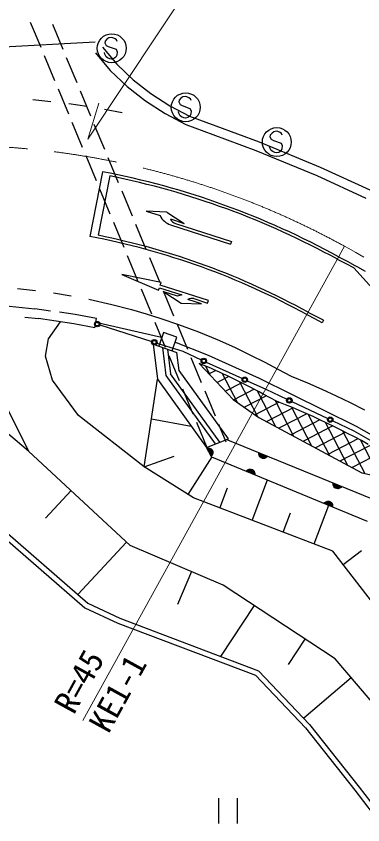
# Model space of a CAD drawing. Units: millimetres, scale not verified. Extents: x 40000 to 680000, y 20000 to 380000.
# Drawn here: x 485352 to 504543, y 266371 to 311159 of the extents above; entities that cross this region are included whole.
import ezdxf
from ezdxf.enums import TextEntityAlignment as Align

# ---------------------------------------------------------------- set-up
doc = ezdxf.new("R2010")
doc.units = ezdxf.units.MM
doc.header["$LTSCALE"] = 1000
doc.linetypes.add('CHAIN', pattern=[18.5, 12, -1.5, 3.5, -1.5])
for name, color, linetype, lineweight in [('M-BGD', 7, 'Continuous', 25), ('M-BMK', 2, 'CHAIN', 13), ('M-STR-HTXT', 7, 'Continuous', 13), ('M-STR-STRC', 7, 'Continuous', 25)]:
    doc.layers.add(name, color=color, linetype=linetype, lineweight=lineweight)
doc.styles.add('ＭＳ ゴシック', font='')
doc.styles.get('ＭＳ ゴシック').set_extended_font_data('MS Gothic')

msp = doc.modelspace()

# ---------------------------------------------------------------- linework, layer by layer
at = {"layer": 'M-BGD'}
for p, q in [((486136, 310835), (486711, 309449)), ((487955, 309319), (487381, 310704)), ((490137, 309449), (490917, 308496)), ((486902, 308987), (487477, 307602)), ((488722, 307471), (488147, 308857)), ((490917, 308496), (491828, 307641)), ((491828, 307641), (492811, 306869)), ((487668, 307140), (488243, 305754)), ((489488, 305624), (488913, 307009)), ((492811, 306869), (493850, 306192)), ((493850, 306192), (494956, 305615)), ((494956, 305615), (496409, 305079)), ((488434, 305293), (489009, 303907)), ((490254, 303776), (489679, 305162)), ((496409, 305079), (498808, 304192)), ((498808, 304192), (502188, 302795)), ((489200, 303445), (489775, 302060)), ((491020, 301929), (490445, 303315)), ((502188, 302795), (504929, 301534)), ((489966, 301598), (490541, 300212)), ((491786, 300081), (491211, 301467)), ((490732, 299750), (491307, 298365)), ((492552, 298234), (491977, 299620)), ((491499, 297903), (492073, 296517)), ((493318, 296387), (492744, 297772)), ((492265, 296055), (492839, 294670)), ((494084, 294539), (493510, 295925)), ((484627, 295136), (486376, 294954)), ((487254, 294827), (486376, 294954)), ((488627, 294629), (487749, 294756)), ((485832, 294490), (486579, 294413)), ((488550, 294115), (486579, 294413)), ((489795, 294408), (488627, 294629)), ((489698, 293897), (489795, 294408)), ((487134, 293281), (487810, 294221)), ((489698, 293897), (488550, 294115)), ((493397, 293361), (489757, 294193)), ((493031, 294208), (493605, 292822)), ((494850, 292692), (494276, 294077)), ((486043, 287070), (478310, 293545)), ((493502, 293633), (493241, 292881)), ((494246, 293375), (493502, 293633)), ((493985, 292622), (494246, 293375)), ((482962, 293196), (486043, 287070)), ((486967, 292328), (487134, 293281)), ((492941, 292985), (494254, 292529)), ((492941, 292985), (493167, 291063)), ((496000, 292365), (494132, 293108)), ((493649, 291251), (493466, 292802)), ((493729, 292711), (493889, 291345)), ((494371, 291533), (494254, 292529)), ((487355, 291006), (486967, 292328)), ((493797, 292360), (494371, 290975)), ((495616, 290844), (495042, 292230)), ((498816, 291099), (496000, 292365)), ((495485, 291924), (497361, 289934)), ((495652, 291858), (495582, 291822)), ((495830, 291783), (496090, 291283)), ((496388, 287465), (493649, 291251)), ((496626, 287563), (493889, 291345)), ((497102, 287758), (494371, 291533)), ((496401, 291532), (496035, 291341)), ((497130, 291195), (496487, 290861)), ((496761, 291368), (497591, 289774)), ((488797, 289041), (487355, 291006)), ((492438, 286205), (493167, 291063)), ((493167, 291063), (495894, 287263)), ((497839, 290848), (496940, 290381)), ((497715, 290910), (498714, 288990)), ((504191, 288434), (498816, 291099)), ((475474, 290269), (489158, 278395)), ((475605, 290552), (489323, 278648)), ((494563, 290513), (495137, 289127)), ((496382, 288997), (495808, 290382)), ((498529, 290492), (497402, 289905)), ((498695, 290403), (499717, 288438)), ((499057, 290207), (499018, 290227)), ((497361, 289934), (498787, 288939)), ((499208, 290129), (497990, 289495)), ((499912, 289780), (498577, 289085)), ((499410, 290025), (499057, 290207)), ((499764, 289838), (499410, 290025)), ((499682, 289881), (500712, 287901)), ((499890, 289789), (499764, 289838)), ((500269, 289638), (499890, 289789)), ((500686, 289466), (499222, 288705)), ((500648, 289482), (500269, 289638)), ((500594, 289504), (501707, 287365)), ((501028, 289321), (500648, 289482)), ((492438, 286205), (488797, 289041)), ((498787, 288939), (504493, 285863)), ((501438, 289142), (499898, 288340)), ((501409, 289155), (501028, 289321)), ((501789, 288984), (501409, 289155)), ((501517, 289106), (502702, 286829)), ((502171, 288807), (501789, 288984)), ((492837, 288861), (495046, 288445)), ((495329, 288665), (495908, 287269)), ((496976, 287565), (496574, 288535)), ((502171, 288807), (500573, 287976)), ((502886, 288463), (501250, 287612)), ((502552, 288626), (502171, 288807)), ((502460, 288670), (503696, 286293)), ((502934, 288440), (502552, 288626)), ((503316, 288249), (502934, 288440)), ((507927, 286324), (504191, 288434)), ((503585, 288111), (501925, 287248)), ((503698, 288054), (503316, 288249)), ((503423, 288195), (504654, 285828)), ((504081, 287854), (503698, 288054)), ((495894, 287263), (497102, 287758)), ((505569, 284211), (496971, 287705)), ((504270, 287752), (502601, 286883)), ((504463, 287649), (504081, 287854)), ((504407, 287679), (505461, 285652)), ((504846, 287440), (504463, 287649)), ((495894, 287263), (496172, 286755)), ((495913, 287228), (495975, 287240)), ((496153, 286790), (495913, 287228)), ((496169, 286821), (495949, 287225)), ((495975, 287240), (496034, 287237)), ((495980, 287231), (496191, 286845)), ((496213, 286868), (496011, 287236)), ((496034, 287237), (496101, 287217)), ((496052, 287224), (496225, 286908)), ((496236, 286949), (496093, 287212)), ((496101, 287217), (496152, 287188)), ((496143, 287183), (496239, 287007)), ((496152, 287188), (496198, 287145)), ((496198, 287145), (496236, 287074)), ((504942, 287386), (503276, 286519)), ((491666, 281843), (486043, 287070)), ((492438, 286205), (494108, 286795)), ((494871, 284660), (496195, 286745)), ((496196, 286836), (496153, 286790)), ((496172, 286755), (504784, 283188)), ((496225, 286886), (496196, 286836)), ((496245, 286954), (496225, 286886)), ((496236, 287074), (496248, 287012)), ((496248, 287012), (496245, 286954)), ((498790, 286901), (498794, 286964)), ((498799, 286843), (498790, 286901)), ((498794, 286964), (499257, 286776)), ((498797, 286866), (499186, 286708)), ((499207, 286732), (498799, 286897)), ((498826, 286778), (498799, 286843)), ((498801, 286929), (499227, 286756)), ((499147, 286691), (498813, 286827)), ((498861, 286732), (498826, 286778)), ((498830, 286787), (499108, 286675)), ((498909, 286690), (498861, 286732)), ((499050, 286666), (498865, 286741)), ((498983, 286660), (498909, 286690)), ((499046, 286656), (498983, 286660)), ((499104, 286665), (499046, 286656)), ((499169, 286693), (499104, 286665)), ((499216, 286728), (499169, 286693)), ((499257, 286776), (499216, 286728)), ((505602, 287013), (503952, 286155)), ((495160, 284477), (492438, 286205)), ((498094, 285959), (498135, 286007)), ((498556, 285767), (498094, 285959)), ((498549, 285803), (498124, 285979)), ((498135, 286007), (498182, 286041)), ((498144, 286003), (498551, 285834)), ((498553, 285866), (498165, 286027)), ((498182, 286041), (498247, 286068)), ((498204, 286043), (498537, 285905)), ((498521, 285944), (498243, 286059)), ((498247, 286068), (498305, 286077)), ((498301, 286068), (498486, 285991)), ((498305, 286077), (498368, 286072)), ((498368, 286072), (498442, 286042)), ((498442, 286042), (498490, 286000)), ((498490, 286000), (498524, 285954)), ((498524, 285954), (498552, 285888)), ((498552, 285888), (498560, 285831)), ((498560, 285831), (498556, 285767)), ((504493, 285863), (505619, 285617)), ((498419, 283234), (499272, 285471)), ((488396, 284883), (486968, 283347)), ((496629, 283916), (497056, 285035)), ((502898, 285232), (502902, 285295)), ((502907, 285174), (502898, 285232)), ((502902, 285295), (503365, 285107)), ((502905, 285197), (503294, 285038)), ((503315, 285062), (502907, 285228)), ((502934, 285109), (502907, 285174)), ((502909, 285260), (503335, 285086)), ((503255, 285022), (502922, 285157)), ((502969, 285062), (502934, 285109)), ((502938, 285118), (503216, 285005)), ((503017, 285021), (502969, 285062)), ((503158, 284996), (502973, 285072)), ((503091, 284991), (503017, 285021)), ((503155, 284987), (503091, 284991)), ((503212, 284996), (503155, 284987)), ((503277, 285024), (503212, 284996)), ((503324, 285059), (503277, 285024)), ((503365, 285107), (503324, 285059)), ((502883, 281532), (495160, 284477)), ((501842, 281929), (502658, 284068)), ((502400, 284175), (502441, 284223)), ((502862, 283984), (502400, 284175)), ((502855, 284019), (502430, 284195)), ((502441, 284223), (502488, 284258)), ((502450, 284219), (502857, 284051)), ((502859, 284082), (502471, 284243)), ((502488, 284258), (502553, 284285)), ((502510, 284259), (502843, 284122)), ((502827, 284161), (502549, 284276)), ((502553, 284285), (502611, 284293)), ((502607, 284284), (502792, 284208)), ((502611, 284293), (502674, 284289)), ((502674, 284289), (502748, 284258)), ((502748, 284258), (502796, 284217)), ((502796, 284217), (502830, 284170)), ((502830, 284170), (502858, 284105)), ((502858, 284105), (502866, 284047)), ((502866, 284047), (502862, 283984)), ((500131, 282581), (500538, 283651)), ((491468, 282027), (488772, 279127)), ((496810, 279646), (491666, 281843)), ((515534, 265119), (502883, 281532)), ((503460, 280783), (504479, 281569)), ((495059, 280394), (494281, 278573)), ((503013, 275557), (496810, 279646)), ((489323, 278648), (491098, 277814)), ((489158, 278395), (490981, 277537)), ((498526, 278515), (496671, 275701)), ((491098, 277814), (498765, 274907)), ((490981, 277537), (498595, 274651)), ((501340, 276660), (500413, 275253)), ((506420, 271565), (503013, 275557)), ((498595, 274651), (501371, 271736)), ((498765, 274907), (501598, 271933)), ((503900, 274518), (501272, 272275)), ((501598, 271933), (504347, 268465)), ((501371, 271736), (504108, 268284)), ((504108, 268284), (506438, 265209)), ((504347, 268465), (506709, 265348)), ((496548, 267842), (496548, 266442)), ((497598, 266442), (497598, 267842))]:
    msp.add_line(p, q, dxfattribs=at)
msp.add_arc((482646, 260675), 33784, 61.013, 67.6637, dxfattribs=at)
at = {"layer": 'M-BMK'}
for p, q in [((503726, 298307), (503532, 298415)), ((504162, 298061), (503726, 298307)), ((504594, 297811), (504162, 298061))]:
    msp.add_line(p, q, dxfattribs=at)
msp.add_arc((481808, 259006), 45000, 61.1351, 96.1633, dxfattribs=at)
at = {"layer": 'M-STR-HTXT'}
for p, q in [((489314, 304342), (489920, 306340)), ((503532, 298415), (489049, 272142))]:
    msp.add_line(p, q, dxfattribs=at)
msp.add_lwpolyline([(489314, 304342), (511000, 337000), (542250, 337000)], dxfattribs=at)
at = {"layer": 'M-STR-STRC'}
for p, q in [((490484, 309954), (490379, 309879)), ((490617, 309981), (490484, 309954)), ((490709, 309968), (490617, 309981)), ((490825, 309910), (490709, 309968)), ((489724, 309717), (478489, 309127)), ((490276, 309768), (490264, 309677)), ((490264, 309677), (490333, 309532)), ((490379, 309879), (490276, 309768)), ((490333, 309532), (490453, 309473)), ((490913, 309850), (490825, 309910)), ((490940, 309761), (490913, 309850)), ((489750, 309132), (490551, 308154)), ((490266, 309057), (490235, 309145)), ((490334, 308915), (490266, 309057)), ((490453, 309473), (490879, 309323)), ((490879, 309323), (490944, 309185)), ((490944, 309185), (490920, 309003)), ((490416, 308857), (490334, 308915)), ((490533, 308797), (490416, 308857)), ((490630, 308783), (490533, 308797)), ((490764, 308806), (490630, 308783)), ((490863, 308883), (490764, 308806)), ((490920, 309003), (490863, 308883)), ((490551, 308154), (491501, 307261)), ((491501, 307261), (492519, 306462)), ((486283, 306546), (487279, 306441)), ((492519, 306462), (493598, 305760)), ((494372, 306500), (494359, 306409)), ((494359, 306409), (494428, 306263)), ((494475, 306611), (494372, 306500)), ((494579, 306685), (494475, 306611)), ((494712, 306712), (494579, 306685)), ((494805, 306699), (494712, 306712)), ((494920, 306642), (494805, 306699)), ((495008, 306582), (494920, 306642)), ((495036, 306493), (495008, 306582)), ((488270, 306317), (489260, 306171)), ((490245, 306005), (491229, 305817)), ((494428, 306263), (494549, 306205)), ((494549, 306205), (494975, 306054)), ((494975, 306054), (495039, 305916)), ((495039, 305916), (495015, 305734)), ((493598, 305760), (494753, 305157)), ((494362, 305789), (494330, 305877)), ((494429, 305647), (494362, 305789)), ((494512, 305588), (494429, 305647)), ((494629, 305529), (494512, 305588)), ((494725, 305515), (494629, 305529)), ((494859, 305538), (494725, 305515)), ((494959, 305615), (494859, 305538)), ((495015, 305734), (494959, 305615)), ((494753, 305157), (496236, 304610)), ((496236, 304610), (498626, 303727)), ((499414, 304575), (499401, 304484)), ((499516, 304686), (499414, 304575)), ((499621, 304760), (499516, 304686)), ((499754, 304787), (499621, 304760)), ((499847, 304774), (499754, 304787)), ((499962, 304716), (499847, 304774)), ((500050, 304657), (499962, 304716)), ((500078, 304567), (500050, 304657)), ((499401, 304484), (499470, 304338)), ((499470, 304338), (499591, 304279)), ((499591, 304279), (500017, 304129)), ((500017, 304129), (500081, 303991)), ((498626, 303727), (501988, 302337)), ((499404, 303864), (499372, 303952)), ((499471, 303722), (499404, 303864)), ((499554, 303663), (499471, 303722)), ((499671, 303603), (499554, 303663)), ((500001, 303690), (499901, 303613)), ((500057, 303809), (500001, 303690)), ((500081, 303991), (500057, 303809)), ((499767, 303590), (499671, 303603)), ((499901, 303613), (499767, 303590)), ((490128, 302543), (489425, 298961)), ((501988, 302337), (504708, 301085)), ((490541, 302309), (489895, 299022)), ((493694, 300304), (492555, 300357)), ((492555, 300357), (493316, 300111)), ((493694, 300304), (494648, 299680)), ((493887, 299926), (494648, 299680)), ((494181, 299673), (497266, 298675)), ((493903, 299605), (497220, 298533)), ((497266, 298675), (497220, 298533)), ((503183, 297667), (503135, 297692)), ((503618, 297439), (503183, 297667)), ((503252, 297800), (503204, 297825)), ((503689, 297571), (503252, 297800)), ((504040, 297212), (503618, 297439)), ((504123, 297338), (503689, 297571)), ((510544, 290015), (504040, 297212)), ((504268, 297259), (504123, 297338)), ((504699, 297019), (504268, 297259)), ((491207, 296857), (493235, 295976)), ((493372, 296405), (491207, 296857)), ((491207, 296857), (493235, 295976)), ((493372, 296405), (491207, 296857)), ((485426, 296080), (486422, 295969)), ((493235, 295976), (493281, 296119)), ((493235, 295976), (493281, 296119)), ((493281, 296119), (494520, 295726)), ((493281, 296119), (494520, 295726)), ((493326, 296262), (493372, 296405)), ((493326, 296262), (493372, 296405)), ((495995, 295414), (493326, 296262)), ((495995, 295414), (493326, 296262)), ((487411, 295832), (488399, 295668)), ((494284, 295643), (493521, 295885)), ((493521, 295885), (494479, 295266)), ((494284, 295643), (493521, 295885)), ((493521, 295885), (494479, 295266)), ((489379, 295478), (490639, 295194)), ((490639, 295194), (491743, 294907)), ((494479, 295266), (495618, 295219)), ((494479, 295266), (495618, 295219)), ((495618, 295219), (494856, 295462)), ((495618, 295219), (494856, 295462)), ((495187, 295514), (495949, 295272)), ((495187, 295514), (495949, 295272)), ((495949, 295272), (495995, 295414)), ((495949, 295272), (495995, 295414)), ((491743, 294907), (492540, 294677)), ((501559, 294737), (501514, 294760)), ((501962, 294527), (501559, 294737)), ((492540, 294677), (493357, 294421)), ((493357, 294421), (494340, 294085)), ((501490, 294604), (501446, 294626)), ((501892, 294395), (501490, 294604)), ((502296, 294179), (501892, 294395)), ((502360, 294314), (501962, 294527)), ((502360, 294314), (502296, 294179)), ((489980, 294059), (492857, 293145)), ((494340, 294085), (495446, 293670)), ((495446, 293670), (496472, 293248)), ((493143, 293054), (494581, 292597)), ((496472, 293248), (497431, 292821)), ((494581, 292597), (495601, 292129)), ((497431, 292821), (498365, 292374)), ((498365, 292374), (499110, 291994)), ((495873, 292004), (497873, 291086)), ((499110, 291994), (499830, 291608)), ((499830, 291608), (500568, 291221)), ((500568, 291221), (501486, 290845)), ((498145, 290961), (499165, 290493)), ((501486, 290845), (502274, 290501)), ((499165, 290493), (500341, 289939)), ((502274, 290501), (503061, 290137)), ((500613, 289812), (502604, 288875)), ((503061, 290137), (503849, 289753)), ((503849, 289753), (504636, 289350)), ((502875, 288748), (504052, 288194)), ((504052, 288194), (505926, 287112))]:
    msp.add_line(p, q, dxfattribs=at)
for centre, radius in [((490643, 309380), 800), ((494738, 306111), 800), ((499780, 304186), 800), ((489837, 294104), 150), ((489837, 294104), 120), ((489837, 294104), 100), ((493000, 293099), 150), ((493000, 293099), 120), ((493000, 293099), 100), ((495737, 292066), 150), ((495737, 292066), 120), ((495737, 292066), 100), ((498009, 291023), 150), ((498009, 291023), 120), ((498009, 291023), 100), ((500477, 289875), 150), ((500477, 289875), 120), ((500477, 289875), 100), ((502739, 288811), 150), ((502739, 288811), 120), ((502739, 288811), 100)]:
    msp.add_circle(centre, radius, dxfattribs=at)
for centre, radius, start, end in [((481808, 259006), 44325, 61.1352, 79.1815), ((481808, 259006), 44175, 61.1352, 78.5989), ((494211, 300557), 1000, 206.5041, 252.0771), ((494335, 300149), 500, 206.5041, 252.0771), ((481808, 259006), 40675, 61.1352, 79.2077), ((481808, 259006), 40825, 61.1352, 78.575), ((494729, 294748), 1000, 102.0693, 116.4308), ((494729, 294748), 1000, 102.0693, 116.4308), ((495094, 295022), 500, 79.3477, 118.5427), ((495094, 295022), 500, 79.3477, 118.5427)]:
    msp.add_arc(centre, radius, start, end, dxfattribs=at)

# ---------------------------------------------------------------- texts
at = {"layer": 'M-STR-HTXT', "style": 'ＭＳ ゴシック'}
for s, p in [('R=45', (488891, 272230)), ('KE1-1', (490809, 271177))]:
    msp.add_text(s, height=1320, rotation=61.135, dxfattribs=at).set_placement(p, align=Align.BOTTOM_LEFT)

doc.saveas('drawing.dxf')
